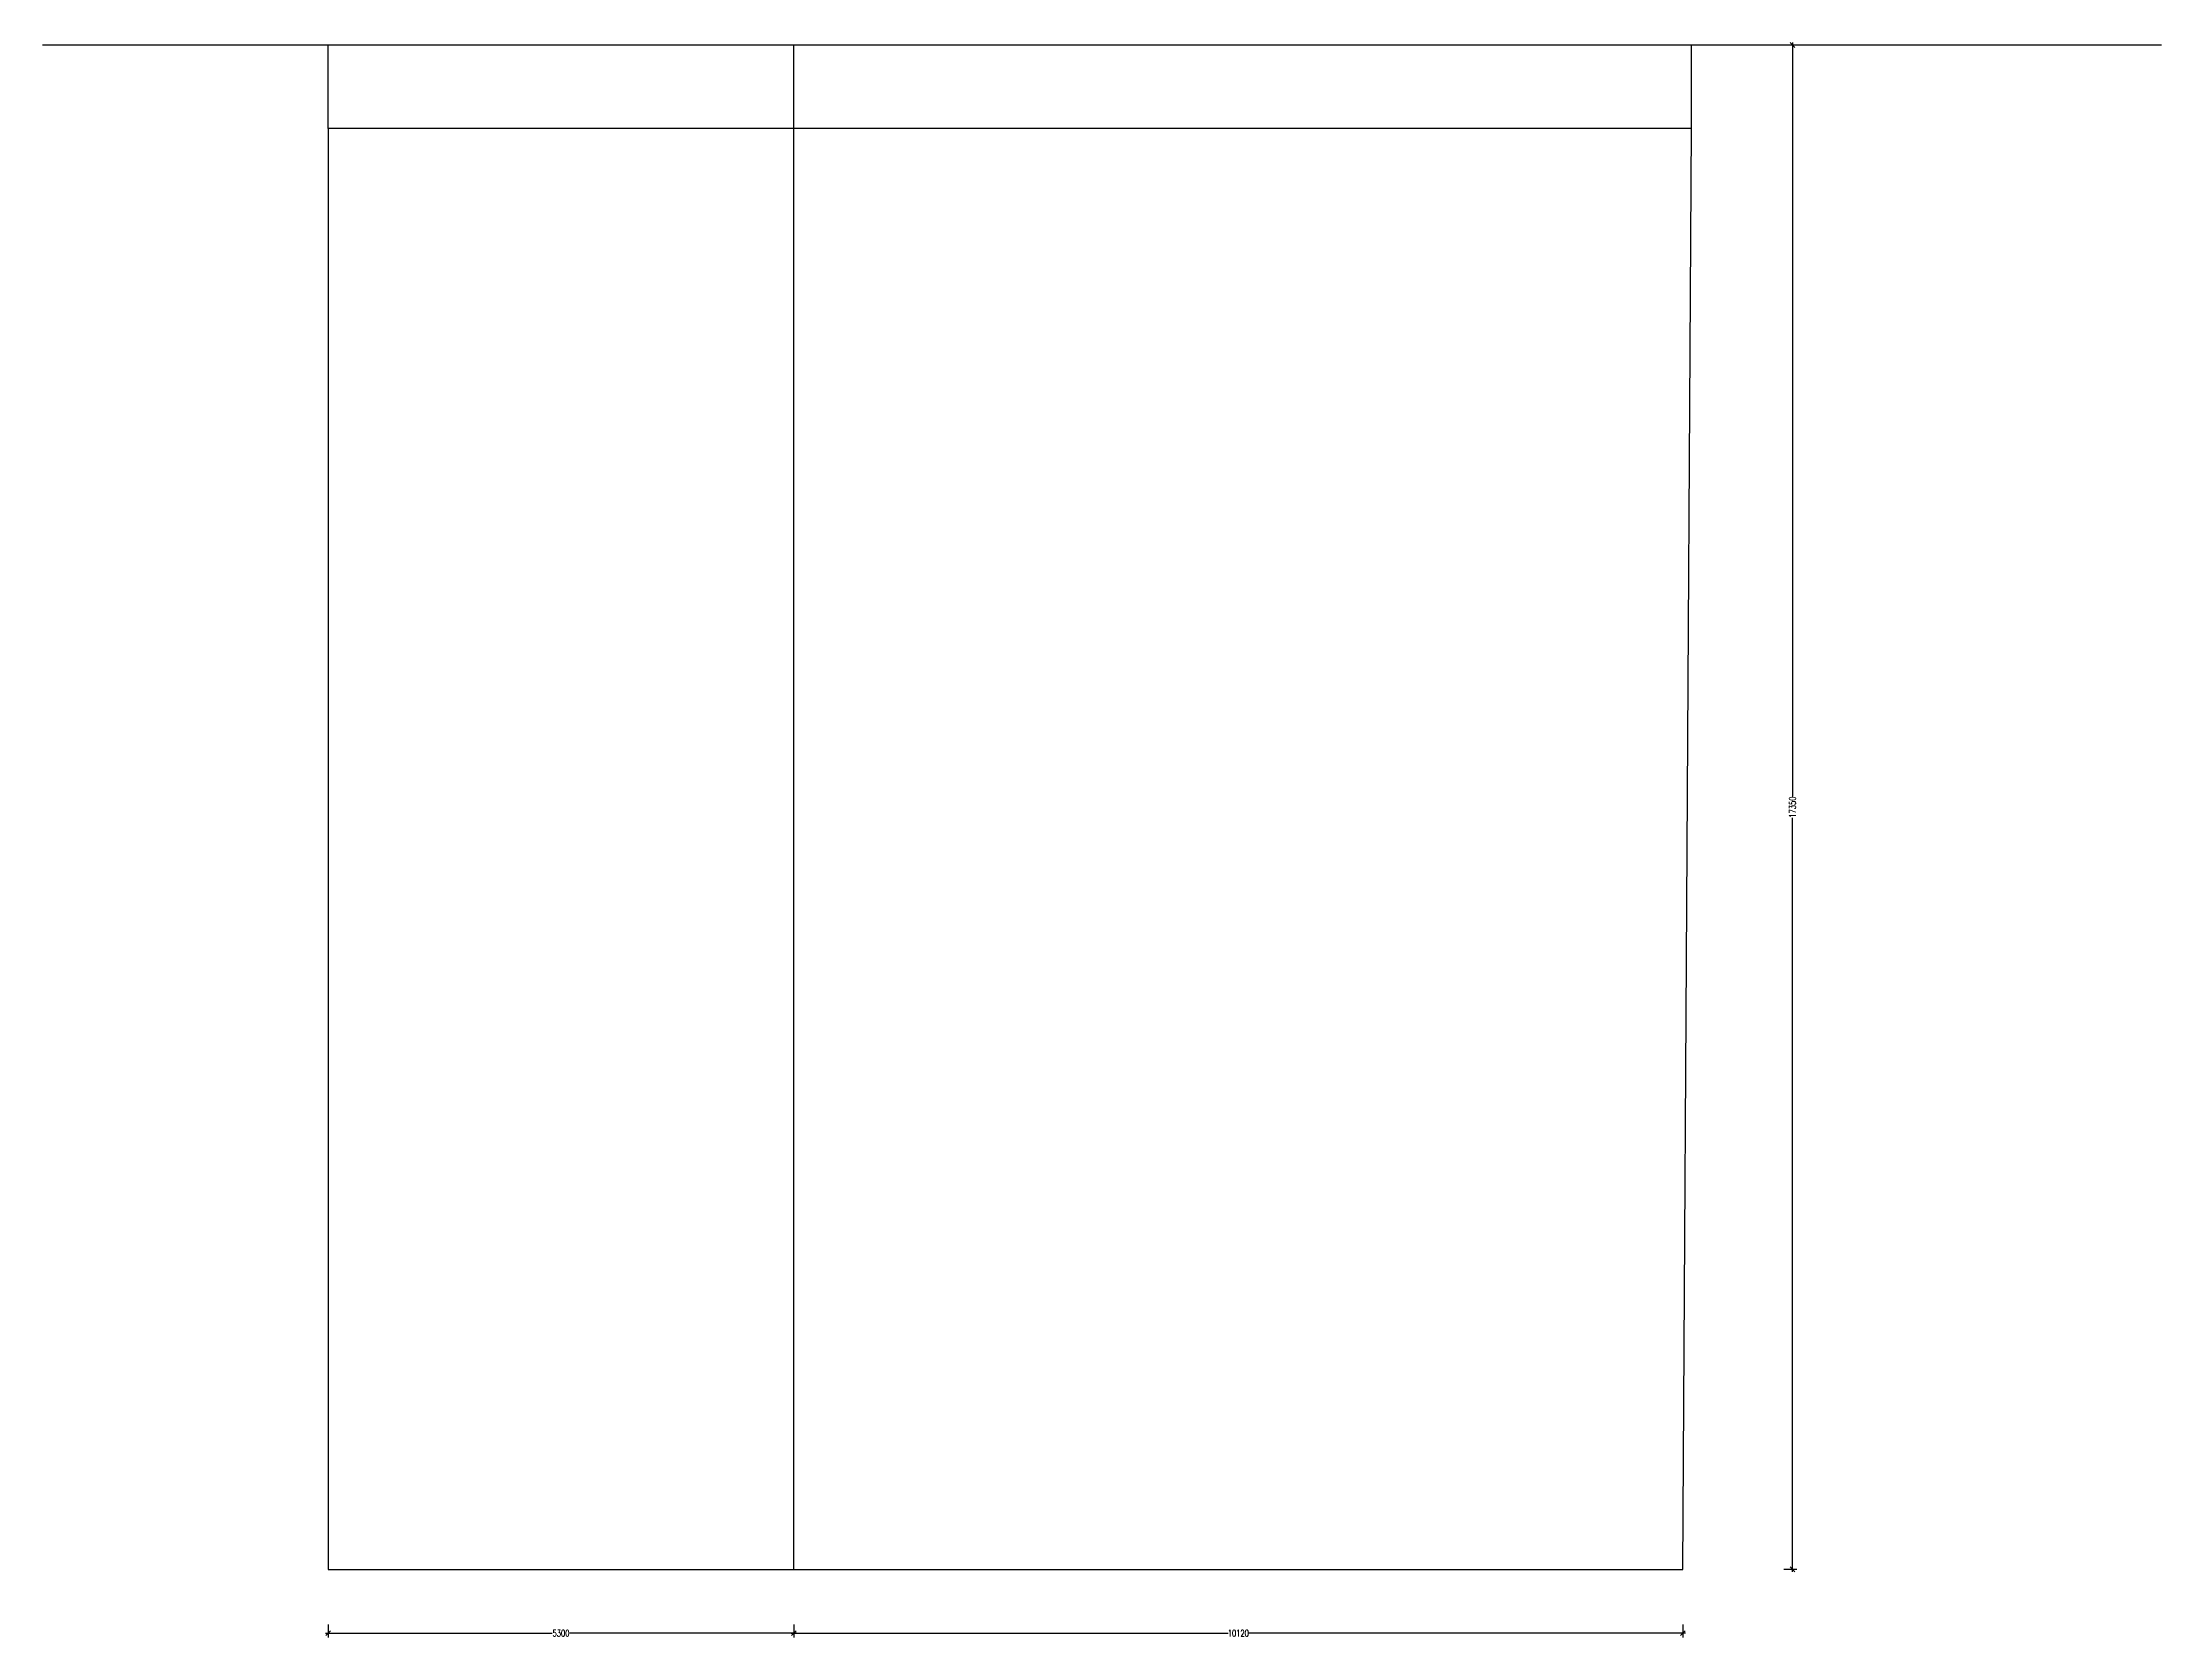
# Model space of a CAD drawing. Header units: millimetres. Extents: x -226110 to 125224, y -84 to 62581.
# Drawn here: x -89224 to -65100, y 17925 to 36082 of the extents above; entities that cross this region are included whole.
import ezdxf

# ---------------------------------------------------------------- set-up
doc = ezdxf.new("R2010")
doc.units = ezdxf.units.MM
doc.layers.add('Geo-Dim  Sec & Plan', color=250, linetype='Continuous', lineweight=25)
doc.styles.add('simplex', font='simplex.shx', dxfattribs={"width": 0.75})
doc.dimstyles.new('Geo1-30 Dim 100', dxfattribs={"dimtxt": 75, "dimasz": 55, "dimexe": 50, "dimexo": 0.2, "dimgap": 0.1, "dimtad": 0, "dimdec": 0, "dimdsep": 46, "dimtxsty": 'simplex', "dimblk": 'OBLIQUE', "dimcen": 5, "dimdle": 30, "dimclrd": 252, "dimclre": 252, "dimclrt": 34, "dimadec": 0, "dimazin": 0, "dimtfac": 1, "dimtdec": 0, "dimtmove": 0, "dimatfit": 3, "dimfxl": 100, "dimfxlon": 1, "dimlwd": -1, "dimlwe": -1, "dimarcsym": 0})

# ---------------------------------------------------------------- blocks, each defined once
blk = doc.blocks.new('_Oblique')
at = {"color": 0, "linetype": 'ByBlock', "lineweight": -2}
blk.add_line((-0.5, -0.5), (0.5, 0.5), dxfattribs=at)
blk = doc.blocks.new('*D1354')
at = {"layer": 'Geo-Dim  Sec & Plan', "color": 252, "linetype": 'Continuous', "transparency": 16777216}
for p, q in [((-80700, 17975), (-75725, 17975)), ((-70520, 17975), (-75495, 17975))]:
    blk.add_line(p, q, dxfattribs=at)
at = {"layer": 'Geo-Dim  Sec & Plan', "color": 252, "transparency": 16777216}
for p, q in [((-80670, 18075), (-80670, 17925)), ((-70550, 18075), (-70550, 17925))]:
    blk.add_line(p, q, dxfattribs=at)
at = {"layer": 'Geo-Dim  Sec & Plan', "color": 252, "transparency": 16777216, "xscale": 55, "yscale": 55, "zscale": 55, "rotation": 180}
blk.add_blockref('_Oblique', (-80670, 17975), dxfattribs=at)
at = {"layer": 'Geo-Dim  Sec & Plan', "color": 252, "transparency": 16777216, "xscale": 55, "yscale": 55, "zscale": 55}
blk.add_blockref('_Oblique', (-70550, 17975), dxfattribs=at)
at = {"layer": 'Geo-Dim  Sec & Plan', "color": 34, "transparency": 16777216, "insert": (-75610, 17975), "char_height": 75, "attachment_point": 5, "style": 'simplex'}
blk.add_mtext('10120', dxfattribs=at)
blk = doc.blocks.new('*D1355')
at = {"layer": 'Geo-Dim  Sec & Plan', "color": 252, "transparency": 16777216}
for p, q in [((-69402, 36052), (-69252, 36052)), ((-69402, 18702), (-69252, 18702))]:
    blk.add_line(p, q, dxfattribs=at)
at = {"layer": 'Geo-Dim  Sec & Plan', "color": 252, "linetype": 'Continuous', "transparency": 16777216}
for p, q in [((-69302, 36082), (-69302, 27497)), ((-69302, 18672), (-69302, 27256))]:
    blk.add_line(p, q, dxfattribs=at)
at = {"layer": 'Geo-Dim  Sec & Plan', "color": 252, "transparency": 16777216, "xscale": 55, "yscale": 55, "zscale": 55}
for p, rotation in [((-69302, 36052), 90), ((-69302, 18702), 270)]:
    blk.add_blockref('_Oblique', p, dxfattribs=dict(at, rotation=rotation))
at = {"layer": 'Geo-Dim  Sec & Plan', "color": 34, "transparency": 16777216, "insert": (-69302, 27377), "char_height": 75, "attachment_point": 5, "rotation": 90, "style": 'simplex'}
blk.add_mtext('17350', dxfattribs=at)
blk = doc.blocks.new('*D1356')
at = {"layer": 'Geo-Dim  Sec & Plan', "color": 252, "linetype": 'Continuous', "transparency": 16777216}
for p, q in [((-86000, 17975), (-83419, 17975)), ((-80640, 17975), (-83221, 17975))]:
    blk.add_line(p, q, dxfattribs=at)
at = {"layer": 'Geo-Dim  Sec & Plan', "color": 252, "transparency": 16777216}
for p, q in [((-85970, 18075), (-85970, 17925)), ((-80670, 18075), (-80670, 17925))]:
    blk.add_line(p, q, dxfattribs=at)
at = {"layer": 'Geo-Dim  Sec & Plan', "color": 252, "transparency": 16777216, "xscale": 55, "yscale": 55, "zscale": 55, "rotation": 180}
blk.add_blockref('_Oblique', (-85970, 17975), dxfattribs=at)
at = {"layer": 'Geo-Dim  Sec & Plan', "color": 252, "transparency": 16777216, "xscale": 55, "yscale": 55, "zscale": 55}
blk.add_blockref('_Oblique', (-80670, 17975), dxfattribs=at)
at = {"layer": 'Geo-Dim  Sec & Plan', "color": 34, "transparency": 16777216, "insert": (-83320, 17975), "char_height": 75, "attachment_point": 5, "style": 'simplex'}
blk.add_mtext('5300', dxfattribs=at)

msp = doc.modelspace()

# ---------------------------------------------------------------- linework, layer by layer
for p, q in [((-65099.9, 36051.7), (-89224, 36051.7)), ((-80669.9, 18701.7), (-80669.9, 36051.7))]:
    msp.add_line(p, q)
for points in [[(-85969.9, 35101.7), (-85969.9, 36051.7)], [(-70449.9, 35101.7), (-70449.9, 36051.7)], [(-85969.9, 18701.7), (-70549.9, 18701.7), (-70449.9, 35101.7), (-85969.9, 35101.7), (-85969.9, 18701.7)]]:
    msp.add_lwpolyline(points)

# ---------------------------------------------------------------- dimensions: what is measured, and where the dimension line sits
at = {"layer": 'Geo-Dim  Sec & Plan'}
dim = msp.add_linear_dim(base=(-69302.4, 36051.7), p1=(-70549.9, 18701.7), p2=(-70449.9, 36051.7), angle=90, dimstyle='Geo1-30 Dim 100', dxfattribs=at)
dim.commit()
dim.dimension.update_dxf_attribs({"geometry": '*D1355', "text_midpoint": (-69302.4, 27376.7)})
for base, p1, p2, picture, middle in [((-80669.9, 17974.7), (-85969.9, 18701.7), (-80669.9, 18701.7), '*D1356', (-83319.9, 17974.7)), ((-70549.9, 17974.7), (-80669.9, 18701.7), (-70549.9, 18701.7), '*D1354', (-75609.9, 17974.7))]:
    dim = msp.add_linear_dim(base=base, p1=p1, p2=p2, dimstyle='Geo1-30 Dim 100', dxfattribs=at)
    dim.commit()
    dim.dimension.update_dxf_attribs({"geometry": picture, "text_midpoint": middle})

doc.saveas('drawing.dxf')
